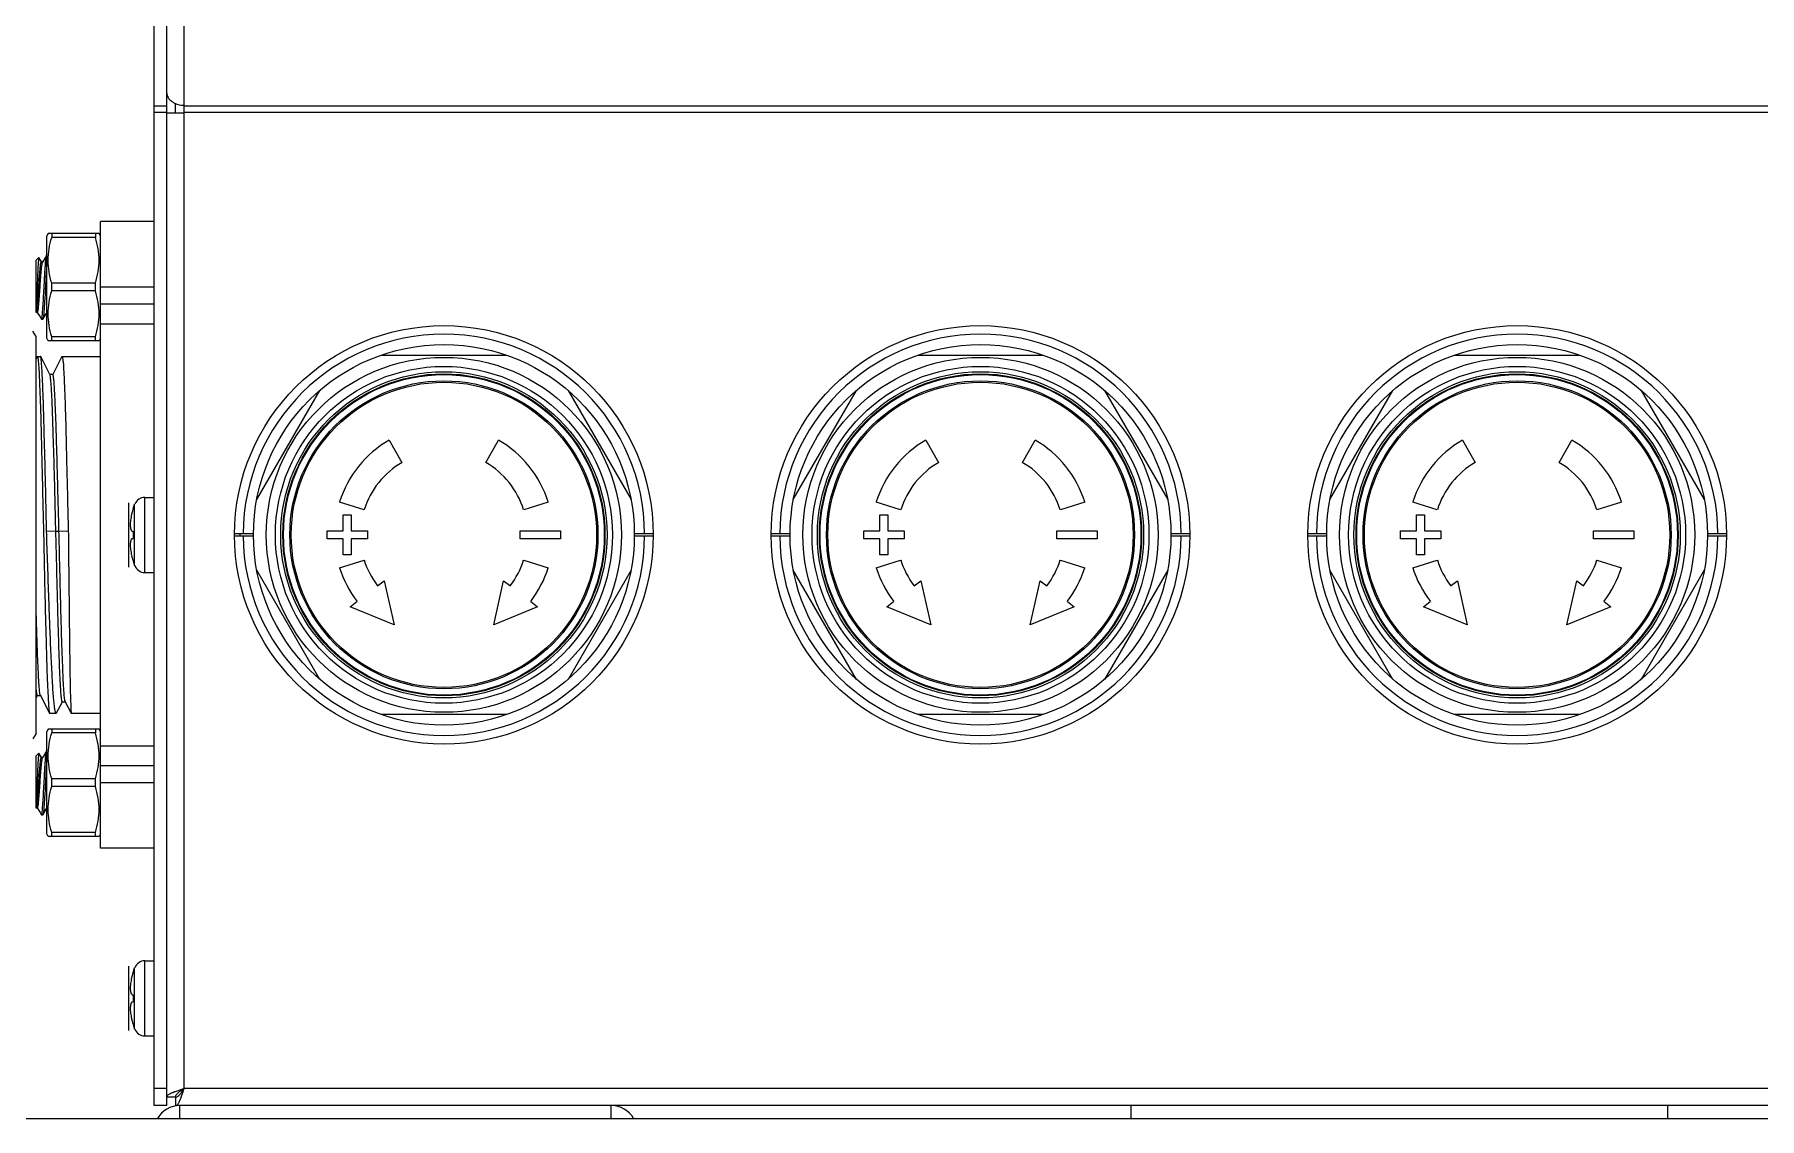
# Model space of a CAD drawing. Header units: millimetres. Extents: x 206 to 1899, y -454 to 296.
# Drawn here: x 601.89 to 611.94, y 49.66 to 55.98 of the extents above; entities that cross this region are included whole.
import ezdxf

# ---------------------------------------------------------------- set-up
doc = ezdxf.new("R2010")
doc.units = ezdxf.units.MM
doc.layers.add('细实线', color=7, linetype='Continuous', lineweight=15)

msp = doc.modelspace()

# ---------------------------------------------------------------- linework, layer by layer
at = {"layer": '细实线', "linetype": 'Continuous', "lineweight": 9}
for p, q in [((602.591, 49.738), (602.591, 61.488)), ((602.666, 49.738), (602.666, 61.3)), ((602.766, 49.838), (602.766, 61.2)), ((602.591, 55.562), (602.666, 55.562)), ((602.716, 55.52), (602.716, 55.577)), ((602.766, 55.562), (622.379, 55.562)), ((602.591, 55.526), (602.666, 55.526)), ((602.716, 55.52), (602.666, 55.52)), ((602.766, 55.52), (602.716, 55.52)), ((602.766, 55.526), (622.379, 55.526)), ((602.279, 51.238), (602.279, 54.888)), ((602.591, 54.888), (602.279, 54.888)), ((601.975, 54.819), (601.966, 54.805)), ((601.966, 54.208), (601.966, 54.805)), ((602.271, 54.819), (601.975, 54.819)), ((601.995, 54.819), (601.995, 54.796)), ((602.25, 54.796), (601.995, 54.796)), ((602.25, 54.819), (602.25, 54.796)), ((602.279, 54.805), (602.271, 54.819)), ((601.904, 54.663), (601.92, 54.679)), ((601.904, 54.359), (601.904, 54.663)), ((601.921, 54.679), (601.92, 54.679)), ((601.936, 54.654), (601.921, 54.679)), ((601.943, 54.653), (601.935, 54.653)), ((601.947, 54.661), (601.942, 54.652)), ((601.966, 54.693), (601.947, 54.661)), ((601.966, 54.693), (601.966, 54.694)), ((601.995, 54.484), (601.995, 54.529)), ((602.25, 54.529), (601.995, 54.529)), ((602.25, 54.484), (601.995, 54.484)), ((602.25, 54.484), (602.25, 54.529)), ((602.591, 54.506), (602.279, 54.506)), ((601.904, 54.359), (601.905, 54.361)), ((601.904, 54.36), (601.912, 54.36)), ((602.279, 54.408), (602.591, 54.408)), ((601.904, 54.219), (601.886, 54.25)), ((601.935, 54.319), (601.933, 54.322)), ((601.935, 54.319), (601.943, 54.319)), ((601.944, 54.32), (601.943, 54.319)), ((602.591, 54.291), (602.279, 54.291)), ((601.904, 51.906), (601.904, 54.219)), ((601.975, 54.194), (601.966, 54.208)), ((602.271, 54.194), (601.975, 54.194)), ((601.995, 54.194), (601.995, 54.217)), ((602.25, 54.217), (601.995, 54.217)), ((602.25, 54.194), (602.25, 54.217)), ((602.279, 54.208), (602.271, 54.194)), ((601.911, 54.101), (601.904, 54.088)), ((601.911, 54.101), (601.912, 54.102)), ((601.912, 54.102), (601.93, 54.102)), ((601.931, 54.101), (601.93, 54.102)), ((601.984, 53.998), (601.931, 54.101)), ((602.055, 54.101), (602.001, 53.998)), ((602.055, 54.101), (602.056, 54.102)), ((602.056, 54.102), (602.279, 54.102)), ((603.912, 54.11), (604.646, 54.11)), ((607.037, 54.11), (607.771, 54.11)), ((610.162, 54.11), (610.896, 54.11)), ((601.985, 53.997), (601.984, 53.998)), ((602.002, 53.998), (601.984, 53.998)), ((603.189, 53.268), (603.556, 53.904)), ((605.002, 53.904), (605.369, 53.268)), ((606.314, 53.268), (606.681, 53.904)), ((608.127, 53.904), (608.494, 53.268)), ((609.439, 53.268), (609.806, 53.904)), ((611.252, 53.904), (611.619, 53.268)), ((603.96, 53.615), (604.035, 53.485)), ((604.523, 53.485), (604.598, 53.615)), ((607.085, 53.615), (607.16, 53.485)), ((607.648, 53.485), (607.723, 53.615)), ((610.21, 53.615), (610.285, 53.485)), ((610.773, 53.485), (610.848, 53.615)), ((602.445, 52.875), (602.445, 53.25)), ((602.537, 52.844), (602.537, 53.281)), ((602.537, 53.281), (602.591, 53.281)), ((603.814, 53.209), (603.671, 53.254)), ((604.887, 53.254), (604.744, 53.209)), ((606.939, 53.209), (606.796, 53.254)), ((608.012, 53.254), (607.869, 53.209)), ((610.064, 53.209), (609.921, 53.254)), ((611.137, 53.254), (610.994, 53.209)), ((602.469, 53.214), (602.478, 53.241)), ((602.469, 53.214), (602.469, 53.213)), ((602.478, 52.884), (602.478, 53.241)), ((603.693, 53.086), (603.693, 53.18)), ((603.693, 53.18), (603.74, 53.18)), ((603.74, 53.18), (603.74, 53.086)), ((606.818, 53.086), (606.818, 53.18)), ((606.818, 53.18), (606.865, 53.18)), ((606.865, 53.18), (606.865, 53.086)), ((609.943, 53.086), (609.943, 53.18)), ((609.943, 53.18), (609.99, 53.18)), ((609.99, 53.18), (609.99, 53.086)), ((601.966, 53.063), (601.965, 53.087)), ((601.965, 53.087), (602.019, 53.084)), ((602.019, 53.084), (602.037, 53.084)), ((602.037, 53.084), (602.091, 53.087)), ((602.091, 53.087), (602.092, 53.063)), ((602.464, 53.084), (602.469, 53.083)), ((602.464, 53.041), (602.469, 53.042)), ((602.469, 53.083), (602.469, 53.042)), ((603.17, 53.069), (603.06, 53.069)), ((603.17, 53.056), (603.06, 53.056)), ((603.091, 53.069), (603.091, 53.056)), ((603.599, 53.039), (603.599, 53.086)), ((603.599, 53.086), (603.693, 53.086)), ((603.74, 53.086), (603.834, 53.086)), ((603.834, 53.086), (603.834, 53.039)), ((604.724, 53.039), (604.724, 53.086)), ((604.724, 53.086), (604.959, 53.086)), ((604.959, 53.086), (604.959, 53.039)), ((605.498, 53.069), (605.388, 53.069)), ((605.498, 53.056), (605.388, 53.056)), ((606.295, 53.069), (606.185, 53.069)), ((606.295, 53.056), (606.185, 53.056)), ((606.724, 53.039), (606.724, 53.086)), ((606.724, 53.086), (606.818, 53.086)), ((606.865, 53.086), (606.959, 53.086)), ((606.959, 53.086), (606.959, 53.039)), ((607.849, 53.039), (607.849, 53.086)), ((607.849, 53.086), (608.084, 53.086)), ((608.084, 53.086), (608.084, 53.039)), ((608.623, 53.069), (608.513, 53.069)), ((608.623, 53.056), (608.513, 53.056)), ((609.42, 53.069), (609.31, 53.069)), ((609.42, 53.056), (609.31, 53.056)), ((609.849, 53.039), (609.849, 53.086)), ((609.849, 53.086), (609.943, 53.086)), ((609.99, 53.086), (610.084, 53.086)), ((610.084, 53.086), (610.084, 53.039)), ((610.974, 53.039), (610.974, 53.086)), ((610.974, 53.086), (611.209, 53.086)), ((611.209, 53.086), (611.209, 53.039)), ((611.748, 53.069), (611.638, 53.069)), ((611.748, 53.056), (611.638, 53.056)), ((603.693, 53.039), (603.599, 53.039)), ((603.693, 52.946), (603.693, 53.039)), ((603.74, 52.946), (603.693, 52.946)), ((603.74, 53.039), (603.74, 52.946)), ((603.834, 53.039), (603.74, 53.039)), ((604.959, 53.039), (604.724, 53.039)), ((606.818, 53.039), (606.724, 53.039)), ((606.818, 52.946), (606.818, 53.039)), ((606.865, 52.946), (606.818, 52.946)), ((606.865, 53.039), (606.865, 52.946)), ((606.959, 53.039), (606.865, 53.039)), ((608.084, 53.039), (607.849, 53.039)), ((609.943, 53.039), (609.849, 53.039)), ((609.943, 52.946), (609.943, 53.039)), ((609.99, 52.946), (609.943, 52.946)), ((609.99, 53.039), (609.99, 52.946)), ((610.084, 53.039), (609.99, 53.039)), ((611.209, 53.039), (610.974, 53.039)), ((602.469, 52.912), (602.469, 52.911)), ((602.469, 52.911), (602.478, 52.884)), ((602.537, 52.844), (602.591, 52.844)), ((603.556, 52.221), (603.189, 52.857)), ((603.671, 52.871), (603.814, 52.916)), ((604.744, 52.916), (604.887, 52.871)), ((605.369, 52.857), (605.002, 52.221)), ((606.681, 52.221), (606.314, 52.857)), ((606.796, 52.871), (606.939, 52.916)), ((607.869, 52.916), (608.012, 52.871)), ((608.494, 52.857), (608.127, 52.221)), ((609.806, 52.221), (609.439, 52.857)), ((609.921, 52.871), (610.064, 52.916)), ((610.994, 52.916), (611.137, 52.871)), ((611.619, 52.857), (611.252, 52.221)), ((603.892, 52.766), (603.932, 52.796)), ((603.932, 52.796), (603.989, 52.538)), ((604.569, 52.538), (604.626, 52.796)), ((604.626, 52.796), (604.666, 52.766)), ((607.017, 52.766), (607.057, 52.796)), ((607.057, 52.796), (607.114, 52.538)), ((607.694, 52.538), (607.751, 52.796)), ((607.751, 52.796), (607.791, 52.766)), ((610.142, 52.766), (610.182, 52.796)), ((610.182, 52.796), (610.239, 52.538)), ((610.819, 52.538), (610.876, 52.796)), ((610.876, 52.796), (610.916, 52.766)), ((603.734, 52.644), (603.773, 52.675)), ((603.989, 52.538), (603.734, 52.644)), ((604.824, 52.644), (604.569, 52.538)), ((604.785, 52.675), (604.824, 52.644)), ((606.859, 52.644), (606.898, 52.675)), ((607.114, 52.538), (606.859, 52.644)), ((607.949, 52.644), (607.694, 52.538)), ((607.91, 52.675), (607.949, 52.644)), ((609.984, 52.644), (610.023, 52.675)), ((610.239, 52.538), (609.984, 52.644)), ((611.074, 52.644), (610.819, 52.538)), ((611.035, 52.675), (611.074, 52.644)), ((601.904, 52.112), (601.912, 52.127)), ((601.912, 52.128), (601.93, 52.128)), ((601.929, 52.129), (601.929, 52.128)), ((601.929, 52.128), (601.983, 52.025)), ((602.023, 52.026), (602.057, 52.091)), ((602.056, 52.091), (602.074, 52.091)), ((602.073, 52.092), (602.074, 52.091)), ((602.074, 52.091), (602.109, 52.024)), ((601.983, 52.025), (601.984, 52.024)), ((601.984, 52.024), (602.021, 52.024)), ((602.023, 52.026), (602.021, 52.024)), ((602.109, 52.024), (602.109, 52.024)), ((602.109, 52.024), (602.279, 52.024)), ((604.646, 52.016), (603.912, 52.016)), ((607.771, 52.016), (607.037, 52.016)), ((610.896, 52.016), (610.162, 52.016)), ((601.904, 51.906), (601.886, 51.875)), ((601.975, 51.931), (601.966, 51.917)), ((601.966, 51.321), (601.966, 51.917)), ((602.271, 51.931), (601.975, 51.931)), ((601.995, 51.931), (601.995, 51.909)), ((602.25, 51.909), (601.995, 51.909)), ((602.25, 51.931), (602.25, 51.909)), ((602.279, 51.917), (602.271, 51.931)), ((601.904, 51.775), (601.92, 51.792)), ((601.904, 51.471), (601.904, 51.775)), ((601.921, 51.791), (601.92, 51.792)), ((601.936, 51.766), (601.921, 51.791)), ((601.943, 51.766), (601.935, 51.766)), ((601.947, 51.774), (601.942, 51.765)), ((601.966, 51.806), (601.947, 51.774)), ((601.966, 51.806), (601.966, 51.806)), ((602.279, 51.834), (602.591, 51.834)), ((601.995, 51.596), (601.995, 51.642)), ((602.25, 51.642), (601.995, 51.642)), ((602.25, 51.596), (602.25, 51.642)), ((602.591, 51.717), (602.279, 51.717)), ((602.25, 51.596), (601.995, 51.596)), ((602.591, 51.619), (602.279, 51.619)), ((601.904, 51.471), (601.905, 51.473)), ((601.904, 51.472), (601.912, 51.472)), ((601.935, 51.431), (601.933, 51.434)), ((601.935, 51.431), (601.943, 51.431)), ((601.944, 51.432), (601.943, 51.431)), ((601.975, 51.306), (601.966, 51.321)), ((602.271, 51.306), (601.975, 51.306)), ((601.995, 51.306), (601.995, 51.329)), ((602.25, 51.329), (601.995, 51.329)), ((602.25, 51.306), (602.25, 51.329)), ((602.279, 51.321), (602.271, 51.306)), ((602.591, 51.238), (602.279, 51.238)), ((602.445, 50.175), (602.445, 50.55)), ((602.469, 50.514), (602.478, 50.541)), ((602.478, 50.184), (602.478, 50.541)), ((602.537, 50.144), (602.537, 50.581)), ((602.537, 50.581), (602.591, 50.581)), ((602.469, 50.514), (602.469, 50.513)), ((602.464, 50.384), (602.469, 50.383)), ((602.464, 50.341), (602.469, 50.342)), ((602.469, 50.383), (602.469, 50.342)), ((602.469, 50.212), (602.469, 50.211)), ((602.469, 50.211), (602.478, 50.184)), ((602.537, 50.144), (602.591, 50.144)), ((602.666, 49.838), (602.591, 49.838)), ((622.379, 49.838), (602.766, 49.838)), ((602.666, 49.738), (602.591, 49.738)), ((602.716, 49.788), (602.666, 49.788)), ((602.716, 49.788), (602.716, 49.738)), ((622.429, 49.738), (602.716, 49.738)), ((602.741, 49.663), (602.741, 49.738)), ((605.254, 49.663), (605.254, 49.738)), ((608.279, 49.738), (608.279, 49.663)), ((611.404, 49.738), (611.404, 49.663)), ((593.648, 49.663), (668.798, 49.663))]:
    msp.add_line(p, q, dxfattribs=at)
for points in [[(601.911, 54.359), (601.927, 54.333), (601.933, 54.322)], [(601.944, 54.32), (601.962, 54.351), (601.966, 54.359)], [(601.911, 51.472), (601.927, 51.445), (601.933, 51.434)], [(601.944, 51.432), (601.962, 51.464), (601.966, 51.471)]]:
    msp.add_lwpolyline(points, dxfattribs=at)
for centre, radius in [((604.279, 53.063), 1.219), ((607.404, 53.063), 1.219), ((610.529, 53.063), 1.219), ((604.279, 53.063), 1.109), ((607.404, 53.063), 1.109), ((610.529, 53.063), 1.109), ((604.279, 53.063), 1.034), ((607.404, 53.063), 1.034), ((610.529, 53.063), 1.034), ((604.279, 53.063), 0.981), ((604.279, 53.063), 0.95), ((604.279, 53.063), 0.938), ((604.279, 53.063), 0.934), ((604.279, 53.063), 0.897), ((604.279, 53.063), 0.889), ((607.404, 53.063), 0.981), ((607.404, 53.063), 0.95), ((607.404, 53.063), 0.938), ((607.404, 53.063), 0.934), ((607.404, 53.063), 0.897), ((607.404, 53.063), 0.889), ((610.529, 53.063), 0.981), ((610.529, 53.063), 0.95), ((610.529, 53.063), 0.938), ((610.529, 53.063), 0.934), ((610.529, 53.063), 0.897), ((610.529, 53.063), 0.889)]:
    msp.add_circle(centre, radius, dxfattribs=at)
for centre, radius, start, end in [((604.279, 53.063), 1.169, 0.3064, 179.6936), ((607.404, 53.063), 1.169, 0.3064, 179.6936), ((610.529, 53.063), 1.169, 0.3064, 179.6936), ((604.279, 53.063), 0.637, 120, 162.5), ((604.279, 53.063), 0.637, 17.5, 60), ((607.404, 53.063), 0.637, 120, 162.5), ((607.404, 53.063), 0.637, 17.5, 60), ((610.529, 53.063), 0.637, 120, 162.5), ((610.529, 53.063), 0.637, 17.5, 60), ((604.279, 53.063), 0.487, 120, 162.5), ((604.279, 53.063), 0.487, 17.5, 60), ((607.404, 53.063), 0.487, 120, 162.5), ((607.404, 53.063), 0.487, 17.5, 60), ((610.529, 53.063), 0.487, 120, 162.5), ((610.529, 53.063), 0.487, 17.5, 60), ((602.537, 53.219), 0.0625, 90, 159.0752), ((602.828, 53.096), 0.378, 164.6711, 166.5891), ((602.948, 53.063), 0.502, 162.6367, 164.6709), ((604.279, 53.063), 1.169, 180.3064, 359.6936), ((607.404, 53.063), 1.169, 180.3064, 359.6936), ((610.529, 53.063), 1.169, 180.3064, 359.6936), ((602.827, 53.029), 0.377, 193.4078, 195.3323), ((602.948, 53.062), 0.502, 195.3291, 197.3633), ((602.537, 52.906), 0.0625, 200.9248, 270), ((604.279, 53.063), 0.637, 197.5, 217.5), ((604.279, 53.063), 0.487, 197.5, 217.5), ((604.279, 53.063), 0.487, 322.5, 342.5), ((604.279, 53.063), 0.637, 322.5, 342.5), ((607.404, 53.063), 0.637, 197.5, 217.5), ((607.404, 53.063), 0.487, 197.5, 217.5), ((607.404, 53.063), 0.487, 322.5, 342.5), ((607.404, 53.063), 0.637, 322.5, 342.5), ((610.529, 53.063), 0.637, 197.5, 217.5), ((610.529, 53.063), 0.487, 197.5, 217.5), ((610.529, 53.063), 0.487, 322.5, 342.5), ((610.529, 53.063), 0.637, 322.5, 342.5), ((602.537, 50.519), 0.0625, 90, 159.0752), ((602.828, 50.396), 0.378, 164.6711, 166.5891), ((602.948, 50.363), 0.502, 162.6367, 164.6709), ((602.827, 50.329), 0.377, 193.4078, 195.3323), ((602.948, 50.362), 0.502, 195.3291, 197.3633), ((602.537, 50.206), 0.0625, 200.9248, 270), ((602.741, 49.588), 0.15, 90, 149.8024), ((605.254, 49.588), 0.15, 30.1976, 90)]:
    msp.add_arc(centre, radius, start, end, dxfattribs=at)
for points, knots in [([(602.666, 55.637), (602.666, 55.628), (602.672, 55.608), (602.686, 55.594), (602.694, 55.588)], [0, 0, 0, 0, 0.472275, 1, 1, 1, 1]), ([(602.694, 55.588), (602.699, 55.584), (602.721, 55.571), (602.747, 55.566), (602.766, 55.566)], [0, 0, 0, 0, 0.23481, 1, 1, 1, 1]), ([(601.995, 54.529), (601.989, 54.551), (601.978, 54.595), (601.973, 54.663), (601.978, 54.73), (601.989, 54.774), (601.995, 54.796)], [0, 0, 0, 0, 0.250695, 0.5, 0.749305, 1, 1, 1, 1]), ([(602.25, 54.529), (602.256, 54.551), (602.267, 54.595), (602.273, 54.663), (602.267, 54.73), (602.256, 54.774), (602.25, 54.796)], [0, 0, 0, 0, 0.250695, 0.5, 0.749305, 1, 1, 1, 1]), ([(601.92, 54.679), (601.92, 54.679), (601.92, 54.678), (601.919, 54.676), (601.919, 54.673), (601.918, 54.669), (601.918, 54.664), (601.917, 54.655), (601.916, 54.642), (601.915, 54.624), (601.914, 54.603), (601.913, 54.58), (601.912, 54.555), (601.911, 54.529), (601.91, 54.494), (601.908, 54.453), (601.906, 54.41), (601.905, 54.384), (601.904, 54.373)], [0, 0, 0, 0, 0.003638, 0.010461, 0.020548, 0.033881, 0.050403, 0.070023, 0.118113, 0.177037, 0.245375, 0.321439, 0.403308, 0.488871, 0.575879, 0.744886, 0.891832, 1, 1, 1, 1]), ([(601.908, 54.372), (601.909, 54.376), (601.91, 54.385), (601.912, 54.407), (601.915, 54.442), (601.918, 54.479), (601.92, 54.512), (601.922, 54.536), (601.923, 54.56), (601.925, 54.582), (601.927, 54.602), (601.928, 54.619), (601.93, 54.633), (601.931, 54.644), (601.933, 54.65), (601.934, 54.653), (601.935, 54.653), (601.935, 54.653)], [0, 0, 0, 0, 0.042598, 0.097649, 0.238585, 0.406786, 0.495155, 0.582985, 0.667741, 0.746976, 0.818408, 0.879989, 0.929967, 0.966961, 0.990085, 0.996465, 1, 1, 1, 1]), ([(601.912, 54.36), (601.912, 54.36), (601.913, 54.36), (601.914, 54.362), (601.915, 54.366), (601.916, 54.372), (601.918, 54.384), (601.919, 54.4), (601.921, 54.42), (601.923, 54.444), (601.925, 54.469), (601.927, 54.496), (601.928, 54.523), (601.93, 54.55), (601.932, 54.575), (601.934, 54.597), (601.936, 54.617), (601.938, 54.632), (601.939, 54.643), (601.94, 54.649), (601.941, 54.651), (601.942, 54.652)], [0, 0, 0, 0, 0.003842, 0.011094, 0.022365, 0.037706, 0.080226, 0.13737, 0.207214, 0.287353, 0.375012, 0.467147, 0.560554, 0.651985, 0.738262, 0.816389, 0.883663, 0.937776, 0.976919, 0.990494, 1, 1, 1, 1]), ([(601.939, 54.332), (601.94, 54.337), (601.941, 54.348), (601.943, 54.374), (601.946, 54.416), (601.949, 54.472), (601.952, 54.523), (601.954, 54.563), (601.955, 54.592), (601.957, 54.618), (601.959, 54.641), (601.96, 54.661), (601.962, 54.674), (601.963, 54.683), (601.964, 54.687), (601.965, 54.691), (601.965, 54.693), (601.966, 54.693)], [0, 0, 0, 0, 0.038651, 0.089567, 0.222344, 0.383787, 0.556107, 0.640397, 0.720301, 0.793603, 0.858272, 0.912526, 0.954882, 0.971236, 0.98423, 0.993811, 1, 1, 1, 1]), ([(601.964, 54.609), (601.963, 54.594), (601.962, 54.564), (601.959, 54.518), (601.957, 54.471), (601.954, 54.426), (601.952, 54.392), (601.95, 54.368), (601.949, 54.353), (601.948, 54.341), (601.947, 54.331), (601.946, 54.325), (601.945, 54.321), (601.944, 54.32), (601.944, 54.32)], [0, 0, 0, 0, 0.149668, 0.312649, 0.478277, 0.635709, 0.774644, 0.834278, 0.886019, 0.929033, 0.962641, 0.986349, 0.99442, 1, 1, 1, 1]), ([(601.966, 54.639), (601.966, 54.637), (601.966, 54.627), (601.965, 54.616), (601.964, 54.609)], [0, 0, 0, 0, 0.233838, 1, 1, 1, 1]), ([(601.995, 54.217), (601.989, 54.239), (601.978, 54.283), (601.973, 54.35), (601.978, 54.418), (601.989, 54.462), (601.995, 54.484)], [0, 0, 0, 0, 0.250695, 0.5, 0.749305, 1, 1, 1, 1]), ([(602.25, 54.217), (602.256, 54.239), (602.267, 54.283), (602.273, 54.35), (602.267, 54.418), (602.256, 54.462), (602.25, 54.484)], [0, 0, 0, 0, 0.250695, 0.5, 0.749305, 1, 1, 1, 1]), ([(601.905, 54.361), (601.905, 54.361), (601.905, 54.361), (601.906, 54.362), (601.906, 54.363)], [0, 0, 0, 0, 0.209201, 1, 1, 1, 1]), ([(601.906, 54.363), (601.906, 54.363), (601.907, 54.366), (601.908, 54.369), (601.908, 54.372)], [0, 0, 0, 0, 0.190072, 1, 1, 1, 1]), ([(601.935, 54.319), (601.936, 54.319), (601.937, 54.32), (601.937, 54.321), (601.937, 54.322)], [0, 0, 0, 0, 0.320397, 1, 1, 1, 1]), ([(601.937, 54.322), (601.937, 54.323), (601.938, 54.326), (601.939, 54.329), (601.939, 54.332)], [0, 0, 0, 0, 0.191287, 1, 1, 1, 1]), ([(601.912, 54.102), (601.912, 54.102), (601.912, 54.101), (601.913, 54.1), (601.914, 54.096), (601.915, 54.09), (601.916, 54.081), (601.917, 54.07), (601.918, 54.056), (601.92, 54.04), (601.921, 54.022), (601.922, 54.001), (601.923, 53.969), (601.925, 53.924), (601.927, 53.863), (601.93, 53.795), (601.932, 53.72), (601.934, 53.638), (601.936, 53.551), (601.939, 53.426), (601.943, 53.263), (601.946, 53.13), (601.948, 53.063)], [0, 0, 0, 0, 0.00062, 0.001673, 0.005438, 0.011534, 0.019984, 0.030779, 0.043896, 0.059309, 0.076984, 0.096876, 0.11894, 0.169371, 0.227791, 0.293639, 0.366287, 0.445032, 0.529119, 0.617741, 0.80512, 1, 1, 1, 1]), ([(601.965, 53.087), (601.964, 53.151), (601.961, 53.278), (601.957, 53.462), (601.953, 53.608), (601.95, 53.715), (601.948, 53.788), (601.946, 53.854), (601.944, 53.914), (601.942, 53.965), (601.939, 54.009), (601.938, 54.04), (601.936, 54.061), (601.935, 54.074), (601.934, 54.084), (601.933, 54.091), (601.932, 54.097), (601.931, 54.1), (601.931, 54.101)], [0, 0, 0, 0, 0.191055, 0.37452, 0.543947, 0.621499, 0.69335, 0.758863, 0.817463, 0.868631, 0.911919, 0.946949, 0.96127, 0.973419, 0.983375, 0.991122, 0.996653, 1, 1, 1, 1]), ([(602.056, 54.102), (602.056, 54.102), (602.057, 54.101), (602.057, 54.1), (602.058, 54.096), (602.059, 54.09), (602.06, 54.082), (602.062, 54.071), (602.063, 54.058), (602.064, 54.042), (602.065, 54.017), (602.067, 53.98), (602.069, 53.929), (602.072, 53.87), (602.074, 53.804), (602.076, 53.73), (602.078, 53.651), (602.08, 53.565), (602.083, 53.443), (602.087, 53.283), (602.09, 53.153), (602.091, 53.087)], [0, 0, 0, 0, 0.000623, 0.001674, 0.00542, 0.011481, 0.019882, 0.030612, 0.043653, 0.058979, 0.076555, 0.11829, 0.168478, 0.226652, 0.292269, 0.36472, 0.443325, 0.527353, 0.616021, 0.803906, 1, 1, 1, 1]), ([(602.019, 53.084), (602.018, 53.142), (602.015, 53.256), (602.011, 53.421), (602.007, 53.552), (602.004, 53.649), (602.002, 53.714), (602, 53.774), (601.998, 53.827), (601.996, 53.874), (601.994, 53.913), (601.992, 53.941), (601.99, 53.96), (601.989, 53.972), (601.988, 53.981), (601.987, 53.988), (601.986, 53.993), (601.985, 53.996), (601.985, 53.997)], [0, 0, 0, 0, 0.19048, 0.37344, 0.542489, 0.619916, 0.691691, 0.757187, 0.815827, 0.867097, 0.910555, 0.945817, 0.960282, 0.972592, 0.982724, 0.990667, 0.996416, 1, 1, 1, 1]), ([(602.037, 53.084), (602.036, 53.144), (602.033, 53.261), (602.029, 53.405), (602.026, 53.515), (602.024, 53.592), (602.022, 53.663), (602.02, 53.729), (602.017, 53.789), (602.015, 53.842), (602.013, 53.888), (602.011, 53.921), (602.01, 53.944), (602.009, 53.958), (602.007, 53.97), (602.006, 53.98), (602.005, 53.987), (602.004, 53.993), (602.003, 53.996), (602.002, 53.998), (602.002, 53.998)], [0, 0, 0, 0, 0.196057, 0.383908, 0.472562, 0.556575, 0.635169, 0.70761, 0.77322, 0.831391, 0.881577, 0.923317, 0.940895, 0.956227, 0.969276, 0.980015, 0.98843, 0.994515, 0.998296, 1, 1, 1, 1]), ([(602.461, 53.184), (602.459, 53.178), (602.457, 53.166), (602.454, 53.149), (602.453, 53.133), (602.452, 53.121), (602.453, 53.112), (602.453, 53.106), (602.454, 53.101), (602.456, 53.096), (602.457, 53.092), (602.459, 53.089), (602.46, 53.087), (602.462, 53.085), (602.463, 53.085), (602.464, 53.084)], [0, 0, 0, 0, 0.180366, 0.347311, 0.499831, 0.637355, 0.700173, 0.75871, 0.812623, 0.861491, 0.904806, 0.942114, 0.958494, 0.973449, 1, 1, 1, 1]), ([(601.948, 53.063), (601.949, 52.997), (601.952, 52.868), (601.956, 52.68), (601.96, 52.531), (601.963, 52.421), (601.965, 52.346), (601.967, 52.278), (601.969, 52.217), (601.972, 52.164), (601.974, 52.119), (601.976, 52.087), (601.977, 52.065), (601.978, 52.053), (601.979, 52.042), (601.98, 52.034), (601.981, 52.029), (601.982, 52.026), (601.983, 52.025)], [0, 0, 0, 0, 0.189933, 0.372945, 0.542404, 0.620095, 0.692137, 0.757872, 0.816705, 0.868097, 0.911587, 0.946781, 0.961166, 0.973366, 0.983359, 0.991127, 0.996663, 1, 1, 1, 1]), ([(602.021, 52.024), (602.02, 52.024), (602.019, 52.025), (602.018, 52.027), (602.017, 52.03), (602.015, 52.036), (602.014, 52.044), (602.012, 52.056), (602.01, 52.075), (602.007, 52.106), (602.003, 52.149), (602, 52.202), (601.997, 52.262), (601.993, 52.33), (601.99, 52.406), (601.986, 52.487), (601.983, 52.575), (601.978, 52.699), (601.973, 52.863), (601.968, 52.995), (601.966, 53.063)], [0, 0, 0, 0, 0.002038, 0.003749, 0.006004, 0.012216, 0.020744, 0.031593, 0.044748, 0.077878, 0.119844, 0.170258, 0.228641, 0.294436, 0.367016, 0.44568, 0.529674, 0.618196, 0.805355, 1, 1, 1, 1]), ([(602.056, 52.091), (602.056, 52.091), (602.056, 52.091), (602.055, 52.093), (602.054, 52.096), (602.053, 52.102), (602.052, 52.111), (602.051, 52.121), (602.049, 52.134), (602.048, 52.15), (602.047, 52.175), (602.045, 52.211), (602.042, 52.261), (602.04, 52.32), (602.038, 52.385), (602.036, 52.457), (602.033, 52.536), (602.031, 52.619), (602.028, 52.739), (602.024, 52.894), (602.021, 53.02), (602.019, 53.084)], [0, 0, 0, 0, 0.000646, 0.001714, 0.005499, 0.01161, 0.020075, 0.030893, 0.044042, 0.059496, 0.077224, 0.119326, 0.169956, 0.228622, 0.294754, 0.367697, 0.446716, 0.531016, 0.61974, 0.806747, 1, 1, 1, 1]), ([(602.073, 52.092), (602.073, 52.093), (602.072, 52.096), (602.071, 52.101), (602.07, 52.109), (602.069, 52.119), (602.068, 52.131), (602.066, 52.152), (602.064, 52.183), (602.062, 52.226), (602.06, 52.277), (602.058, 52.336), (602.055, 52.401), (602.053, 52.472), (602.05, 52.578), (602.046, 52.721), (602.042, 52.899), (602.039, 53.022), (602.037, 53.084)], [0, 0, 0, 0, 0.003462, 0.009115, 0.016992, 0.027094, 0.039404, 0.053898, 0.089322, 0.133057, 0.184715, 0.243823, 0.309833, 0.382128, 0.46002, 0.629575, 0.811944, 1, 1, 1, 1]), ([(602.092, 53.063), (602.092, 52.996), (602.094, 52.865), (602.096, 52.704), (602.097, 52.58), (602.098, 52.494), (602.099, 52.413), (602.1, 52.338), (602.101, 52.27), (602.102, 52.209), (602.103, 52.156), (602.104, 52.117), (602.105, 52.091), (602.106, 52.074), (602.106, 52.06), (602.107, 52.048), (602.107, 52.039), (602.108, 52.032), (602.108, 52.028), (602.108, 52.026), (602.108, 52.025), (602.109, 52.024), (602.109, 52.024)], [0, 0, 0, 0, 0.192603, 0.37798, 0.465784, 0.549217, 0.627496, 0.69989, 0.765717, 0.824362, 0.875274, 0.917975, 0.93612, 0.952069, 0.965784, 0.977234, 0.986396, 0.993246, 0.9958, 0.997775, 0.999172, 1, 1, 1, 1]), ([(602.464, 53.041), (602.463, 53.041), (602.462, 53.04), (602.46, 53.039), (602.459, 53.037), (602.457, 53.034), (602.456, 53.03), (602.454, 53.025), (602.453, 53.019), (602.453, 53.013), (602.452, 53.004), (602.453, 52.992), (602.454, 52.977), (602.457, 52.96), (602.459, 52.948), (602.461, 52.942)], [0, 0, 0, 0, 0.02655, 0.041501, 0.057879, 0.095184, 0.138499, 0.187366, 0.24128, 0.29982, 0.36264, 0.50017, 0.652697, 0.819646, 1, 1, 1, 1]), ([(601.929, 52.129), (601.928, 52.129), (601.928, 52.131), (601.926, 52.136), (601.925, 52.144), (601.924, 52.158), (601.922, 52.175), (601.921, 52.196), (601.919, 52.221), (601.918, 52.25), (601.916, 52.296), (601.913, 52.362), (601.91, 52.449), (601.907, 52.548), (601.905, 52.617), (601.904, 52.654)], [0, 0, 0, 0, 0.004069, 0.010032, 0.027769, 0.053261, 0.086432, 0.127153, 0.175242, 0.230498, 0.292668, 0.43663, 0.604567, 0.793482, 1, 1, 1, 1]), ([(601.912, 52.128), (601.911, 52.128), (601.91, 52.129), (601.91, 52.131), (601.909, 52.135), (601.908, 52.141), (601.907, 52.148), (601.905, 52.161), (601.904, 52.171), (601.904, 52.179)], [0, 0, 0, 0, 0.023949, 0.073772, 0.153062, 0.262474, 0.402051, 0.571645, 1, 1, 1, 1]), ([(601.995, 51.642), (601.989, 51.664), (601.978, 51.708), (601.973, 51.775), (601.978, 51.843), (601.989, 51.887), (601.995, 51.909)], [0, 0, 0, 0, 0.250695, 0.5, 0.749305, 1, 1, 1, 1]), ([(602.25, 51.642), (602.256, 51.664), (602.267, 51.708), (602.273, 51.775), (602.267, 51.843), (602.256, 51.887), (602.25, 51.909)], [0, 0, 0, 0, 0.250695, 0.5, 0.749305, 1, 1, 1, 1]), ([(601.92, 51.792), (601.92, 51.791), (601.92, 51.79), (601.919, 51.788), (601.919, 51.785), (601.918, 51.781), (601.918, 51.776), (601.917, 51.768), (601.916, 51.755), (601.915, 51.737), (601.914, 51.716), (601.913, 51.693), (601.912, 51.668), (601.911, 51.642), (601.91, 51.607), (601.908, 51.566), (601.906, 51.522), (601.905, 51.496), (601.904, 51.485)], [0, 0, 0, 0, 0.003638, 0.010461, 0.020548, 0.033881, 0.050403, 0.070023, 0.118113, 0.177037, 0.245375, 0.321439, 0.403308, 0.488871, 0.575879, 0.744886, 0.891832, 1, 1, 1, 1]), ([(601.908, 51.484), (601.909, 51.488), (601.91, 51.498), (601.912, 51.52), (601.915, 51.554), (601.918, 51.592), (601.92, 51.624), (601.922, 51.649), (601.923, 51.673), (601.925, 51.695), (601.927, 51.715), (601.928, 51.732), (601.93, 51.746), (601.931, 51.756), (601.933, 51.762), (601.934, 51.765), (601.935, 51.766), (601.935, 51.766)], [0, 0, 0, 0, 0.042598, 0.097649, 0.238585, 0.406786, 0.495155, 0.582985, 0.667741, 0.746976, 0.818408, 0.879989, 0.929967, 0.966961, 0.990085, 0.996465, 1, 1, 1, 1]), ([(601.912, 51.472), (601.912, 51.472), (601.913, 51.473), (601.914, 51.475), (601.915, 51.478), (601.916, 51.485), (601.918, 51.496), (601.919, 51.513), (601.921, 51.533), (601.923, 51.556), (601.925, 51.582), (601.927, 51.608), (601.928, 51.635), (601.93, 51.662), (601.932, 51.687), (601.934, 51.71), (601.936, 51.729), (601.938, 51.745), (601.939, 51.755), (601.94, 51.761), (601.941, 51.763), (601.942, 51.764)], [0, 0, 0, 0, 0.003842, 0.011094, 0.022365, 0.037706, 0.080226, 0.13737, 0.207214, 0.287353, 0.375012, 0.467147, 0.560554, 0.651985, 0.738262, 0.816389, 0.883663, 0.937776, 0.976919, 0.990494, 1, 1, 1, 1]), ([(601.939, 51.445), (601.94, 51.449), (601.941, 51.46), (601.943, 51.487), (601.946, 51.528), (601.949, 51.585), (601.952, 51.635), (601.954, 51.676), (601.955, 51.704), (601.957, 51.73), (601.959, 51.754), (601.96, 51.773), (601.962, 51.787), (601.963, 51.795), (601.964, 51.8), (601.965, 51.803), (601.965, 51.805), (601.966, 51.806)], [0, 0, 0, 0, 0.038651, 0.089567, 0.222344, 0.383787, 0.556107, 0.640397, 0.720301, 0.793603, 0.858272, 0.912526, 0.954882, 0.971236, 0.98423, 0.993811, 1, 1, 1, 1]), ([(601.966, 51.752), (601.966, 51.749), (601.966, 51.739), (601.965, 51.729), (601.964, 51.721)], [0, 0, 0, 0, 0.233838, 1, 1, 1, 1]), ([(601.964, 51.721), (601.963, 51.707), (601.962, 51.677), (601.959, 51.63), (601.957, 51.584), (601.954, 51.539), (601.952, 51.505), (601.95, 51.481), (601.949, 51.466), (601.948, 51.453), (601.947, 51.444), (601.946, 51.437), (601.945, 51.434), (601.944, 51.433), (601.944, 51.432)], [0, 0, 0, 0, 0.149668, 0.312649, 0.478277, 0.635709, 0.774644, 0.834278, 0.886019, 0.929033, 0.962641, 0.986349, 0.99442, 1, 1, 1, 1]), ([(601.995, 51.329), (601.989, 51.351), (601.978, 51.395), (601.973, 51.463), (601.978, 51.53), (601.989, 51.574), (601.995, 51.596)], [0, 0, 0, 0, 0.250695, 0.5, 0.749305, 1, 1, 1, 1]), ([(602.25, 51.329), (602.256, 51.351), (602.267, 51.395), (602.273, 51.463), (602.267, 51.53), (602.256, 51.574), (602.25, 51.596)], [0, 0, 0, 0, 0.250695, 0.5, 0.749305, 1, 1, 1, 1]), ([(601.905, 51.473), (601.905, 51.473), (601.905, 51.474), (601.906, 51.474), (601.906, 51.475)], [0, 0, 0, 0, 0.209201, 1, 1, 1, 1]), ([(601.906, 51.475), (601.906, 51.476), (601.907, 51.479), (601.908, 51.482), (601.908, 51.484)], [0, 0, 0, 0, 0.190072, 1, 1, 1, 1]), ([(601.935, 51.431), (601.936, 51.431), (601.937, 51.433), (601.937, 51.434), (601.937, 51.435)], [0, 0, 0, 0, 0.320397, 1, 1, 1, 1]), ([(601.937, 51.435), (601.937, 51.435), (601.938, 51.439), (601.939, 51.442), (601.939, 51.445)], [0, 0, 0, 0, 0.191287, 1, 1, 1, 1]), ([(602.461, 50.484), (602.459, 50.478), (602.457, 50.466), (602.454, 50.449), (602.453, 50.433), (602.452, 50.421), (602.453, 50.412), (602.453, 50.406), (602.454, 50.401), (602.456, 50.396), (602.457, 50.392), (602.459, 50.389), (602.46, 50.387), (602.462, 50.385), (602.463, 50.385), (602.464, 50.384)], [0, 0, 0, 0, 0.180366, 0.347311, 0.499831, 0.637355, 0.700173, 0.75871, 0.812623, 0.861491, 0.904806, 0.942114, 0.958494, 0.973449, 1, 1, 1, 1]), ([(602.464, 50.341), (602.463, 50.341), (602.462, 50.34), (602.46, 50.339), (602.459, 50.337), (602.457, 50.334), (602.456, 50.33), (602.454, 50.325), (602.453, 50.319), (602.453, 50.313), (602.452, 50.304), (602.453, 50.292), (602.454, 50.277), (602.457, 50.26), (602.459, 50.248), (602.461, 50.242)], [0, 0, 0, 0, 0.02655, 0.041501, 0.057879, 0.095184, 0.138499, 0.187366, 0.24128, 0.29982, 0.36264, 0.50017, 0.652697, 0.819646, 1, 1, 1, 1]), ([(602.716, 49.788), (602.726, 49.788), (602.741, 49.8), (602.754, 49.819), (602.762, 49.831), (602.766, 49.838)], [0, 0, 0, 0, 0.400766, 0.683902, 1, 1, 1, 1]), ([(602.716, 49.788), (602.716, 49.797), (602.729, 49.812), (602.748, 49.826), (602.76, 49.834), (602.766, 49.838)], [0, 0, 0, 0, 0.400766, 0.683902, 1, 1, 1, 1]), ([(602.716, 49.821), (602.72, 49.822), (602.737, 49.828), (602.754, 49.834), (602.766, 49.838)], [0, 0, 0, 0, 0.236192, 1, 1, 1, 1]), ([(602.75, 49.788), (602.751, 49.792), (602.757, 49.808), (602.762, 49.825), (602.766, 49.838)], [0, 0, 0, 0, 0.236192, 1, 1, 1, 1]), ([(602.666, 49.788), (602.666, 49.789), (602.667, 49.793), (602.672, 49.799), (602.677, 49.803), (602.68, 49.804)], [0, 0, 0, 0, 0.192204, 0.538923, 1, 1, 1, 1]), ([(602.68, 49.804), (602.681, 49.805), (602.688, 49.81), (602.696, 49.813), (602.702, 49.815)], [0, 0, 0, 0, 0.21862, 1, 1, 1, 1]), ([(602.702, 49.815), (602.703, 49.816), (602.708, 49.818), (602.713, 49.82), (602.716, 49.821)], [0, 0, 0, 0, 0.239617, 1, 1, 1, 1]), ([(602.716, 49.738), (602.718, 49.738), (602.724, 49.739), (602.729, 49.745), (602.732, 49.749)], [0, 0, 0, 0, 0.199813, 1, 1, 1, 1]), ([(602.732, 49.749), (602.733, 49.751), (602.738, 49.758), (602.741, 49.767), (602.744, 49.773)], [0, 0, 0, 0, 0.213197, 1, 1, 1, 1]), ([(602.744, 49.773), (602.745, 49.774), (602.747, 49.779), (602.748, 49.784), (602.75, 49.788)], [0, 0, 0, 0, 0.239617, 1, 1, 1, 1])]:
    msp.add_open_spline(points, degree=3, knots=knots, dxfattribs=at)
for points in [[(601.942, 54.652), (601.942, 54.652), (601.942, 54.652), (601.942, 54.652)], [(601.942, 51.764), (601.942, 51.765), (601.942, 51.765), (601.942, 51.765)]]:
    msp.add_open_spline(points, degree=3, dxfattribs=at)

doc.saveas('drawing.dxf')
